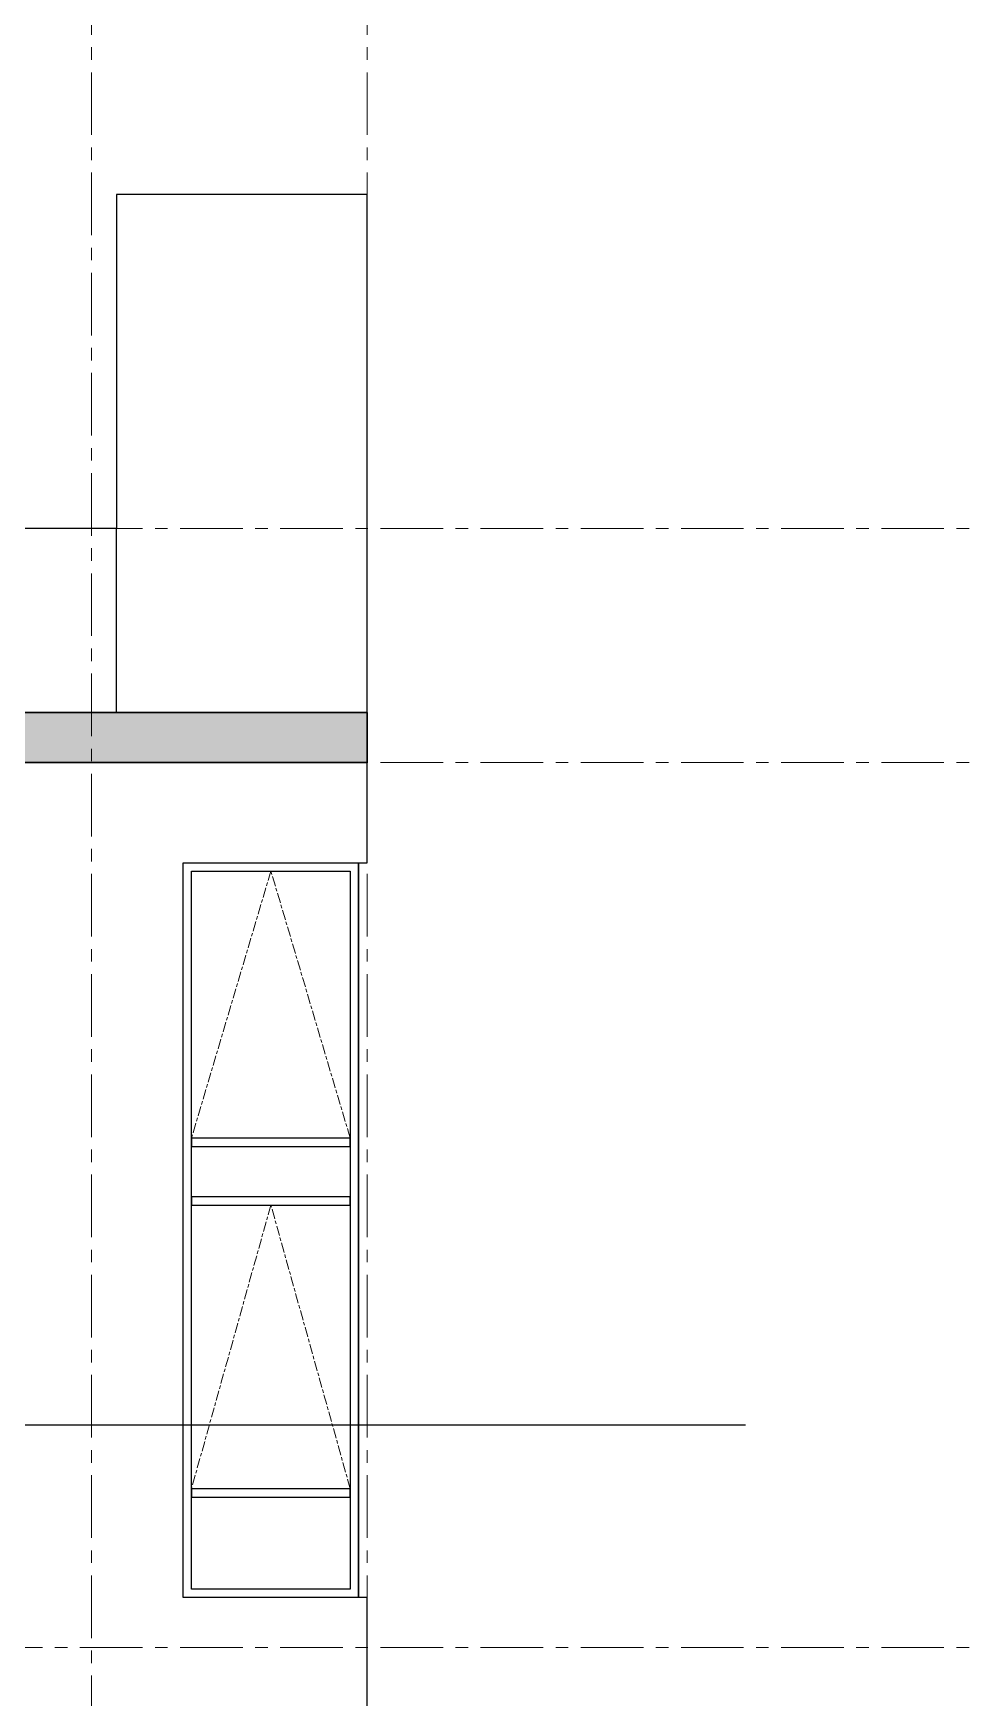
# Model space of a CAD drawing. Header units: millimetres. Extents: x -100356 to 314685, y 446 to 1273965.
# Drawn here: x 234705 to 240332, y 251386 to 261352 of the extents above; entities that cross this region are included whole.
import ezdxf
from ezdxf.xclip import XClip

# ---------------------------------------------------------------- set-up
doc = ezdxf.new("R2010")
doc.units = ezdxf.units.MM
doc.header["$XCLIPFRAME"] = 2
doc.linetypes.add('section$0$CENTER', pattern=[2, 1.25, -0.25, 0.25, -0.25])
doc.linetypes.add('section$0$Kume - Grid Line', pattern=[10.5, 6, -1.25, 2, -1.25])
doc.layers.add('NAM', color=3, linetype='Continuous')
doc.layers.add('STR', color=7, linetype='Continuous')
for name, color, linetype, lineweight in [('section$0$A-_ANOT----_D', 7, 'Continuous', 5), ('section$0$A-_FLORLEVL_E', 7, 'Continuous', 5), ('section$0$NKC_TRUC', 8, 'section$0$CENTER', 13)]:
    doc.layers.add(name, color=color, linetype=linetype, lineweight=lineweight)

# ---------------------------------------------------------------- blocks, each defined once
blk = doc.blocks.new('section$0$grid section')
at = {"layer": 'section$0$NKC_TRUC', "ltscale": 300}
for p, q in [((-141943.8707620346, 93800.00000000006), (-5.820766091346741e-11, 93800.00000000006)), ((-141943.8707620346, 92400.00000000006), (-5.820766091346741e-11, 92400.00000000006)), ((-141943.8707620346, 87100.00000000006), (0, 87100.00000000006))]:
    blk.add_line(p, q, dxfattribs=at)
blk = doc.blocks.new('skyvilla elevation 2')
at = {"layer": 'NAM'}
for points, elevation in [([(-49449.87744901291, -4699.999999999942), (-49449.87744901291, -300), (-48398.21580785813, -300), (-48398.21580785807, -4699.999999999942)], -6.756359396024486e-05), ([(-49399.87744901291, -4649.999999999942), (-49399.87744901291, -350), (-48448.21580785813, -350), (-48448.21580785807, -4649.999999999942)], -6.756359396024486e-05), ([(-49399.87744901297, -2650), (-49399.87744901291, -350), (-48448.21580785813, -350), (-48448.21580785813, -2650)], -6.756359396024486e-05), ([(-48448.21580785813, -950), (-48448.21580785813, -900), (-49399.87744901291, -900), (-49399.87744901291, -950)], -6.73112966513158e-05), ([(-48448.21580785813, -2700), (-48448.21580785813, -2650), (-49399.87744901297, -2650), (-49399.87744901297, -2700)], -6.73112966513158e-05), ([(-48448.21580785813, -3050), (-48448.21580785813, -3000), (-49399.87744901297, -3000), (-49399.87744901297, -3050)], -6.731129665131576e-05)]:
    blk.add_lwpolyline(points, close=True, dxfattribs=dict(at, elevation=elevation))
at = {"layer": 'section$0$A-_ANOT----_D', "color": 8, "linetype": 'section$0$Kume - Grid Line', "ltscale": 10}
for points, elevation in [([(-49399.87744901291, -950), (-48924.04662843555, -2650), (-48448.21580785813, -950)], -6.73112966513158e-05), ([(-49399.87744901297, -3050), (-48924.04662843549, -4649.999999999942), (-48448.21580785813, -3050)], -6.731129665131576e-05)]:
    blk.add_lwpolyline(points, dxfattribs=dict(at, elevation=elevation))
at = {"layer": 'STR', "elevation": -6.756359396024486e-05}
blk.add_lwpolyline([(-49499.8774490128, 0), (-49499.8774490128, -300), (-49449.8774490128, -300), (-49449.87744901291, -4699.999999999942), (-49500.01366961005, -4699.999999999942), (-49500.01366961005, -5300)], dxfattribs=at)
blk = doc.blocks.new('elevation 2')
at = {"layer": 'NAM'}
h = blk.add_hatch(color=252, dxfattribs=at)
h.dxf.hatch_style = 1
h.paths.add_polyline_path([(264864.6499901054, 675685.5137074484), (264864.6499901054, 675385.5137074484), (233214.721154432, 675385.5137074481), (233214.721154432, 675685.5137074481)])
for points, elevation in [([(233214.5849338349, 675685.5137074483), (233214.5849338349, 675386.483604598), (264864.6499901055, 675386.4836045982), (264864.6499901055, 675685.5137074484)], -6.598071495490154e-05), ([(264864.6499901055, 675685.5137074485), (264864.6499901055, 675385.5137074485), (233214.721154432, 675385.5137074481), (233214.721154432, 675685.5137074481)], 1.582879005342607e-06)]:
    blk.add_lwpolyline(points, close=True, dxfattribs=dict(at, elevation=elevation))
at = {"layer": 'NAM', "elevation": -6.598071495490154e-05}
for points in [[(233214.5849338349, 675386.483604598), (233214.5849338349, 672285.5137074485), (234714.5849338349, 672285.5137074485), (234714.5849338349, 674285.5137074485)], [(234714.5849338349, 675386.483604598), (234714.5849338349, 674285.5137074485), (281214.598603445, 674285.5137074491), (281214.598603445, 675386.483604598)]]:
    blk.add_lwpolyline(points, dxfattribs=at)
at = {"layer": 'section$0$NKC_TRUC', "ltscale": 300}
for p, q in [((233214.5248712653, 661353.1287414185, 6.706806565628018e-05), (233214.5248712653, 772473.7602410108, 6.706806565628018e-05)), ((234864.5248712653, 661353.1287414185, 6.706806565628018e-05), (234864.5248712653, 772473.7602410108, 6.706806565628018e-05))]:
    blk.add_line(p, q, dxfattribs=at)
at = {"layer": 'NAM'}
ref = blk.add_blockref('skyvilla elevation 2', (282714.5986034443, 686285.5137074483, 6.914647296558746e-05), dxfattribs=at)
XClip(ref).set_block_clipping_path([(2250.589181460615, -6634.4860418165335), (-51766.798589343, -6634.4860418165335), (-51766.798589343, 0), (-17849.94861333951, 0), (-17849.94861333951, -1400), (2425.3255650672945, -1400)])
blk.add_blockref('skyvilla elevation 2', (282714.5986034443, 680985.5137074483, 1.582879005343311e-06), dxfattribs=at)
at = {"layer": 'section$0$A-_FLORLEVL_E'}
ref = blk.add_blockref('section$0$grid section', (168667.902586061, 768085.5137074483, 1.582879005342607e-06), dxfattribs=dict(at, rotation=179.9999999999999))
XClip(ref).set_block_clipping_path([(-119666.1420795996, -2828.011258746905), (13434.162033715023, 108709.48435904487)])

msp = doc.modelspace()

# ---------------------------------------------------------------- block references
at = {"layer": 'NAM', "rotation": 180}
msp.add_blockref('elevation 2', (469918.6954856532, 932671.5028082561, -1.582879005342607e-06), dxfattribs=at)

doc.saveas('drawing.dxf')
